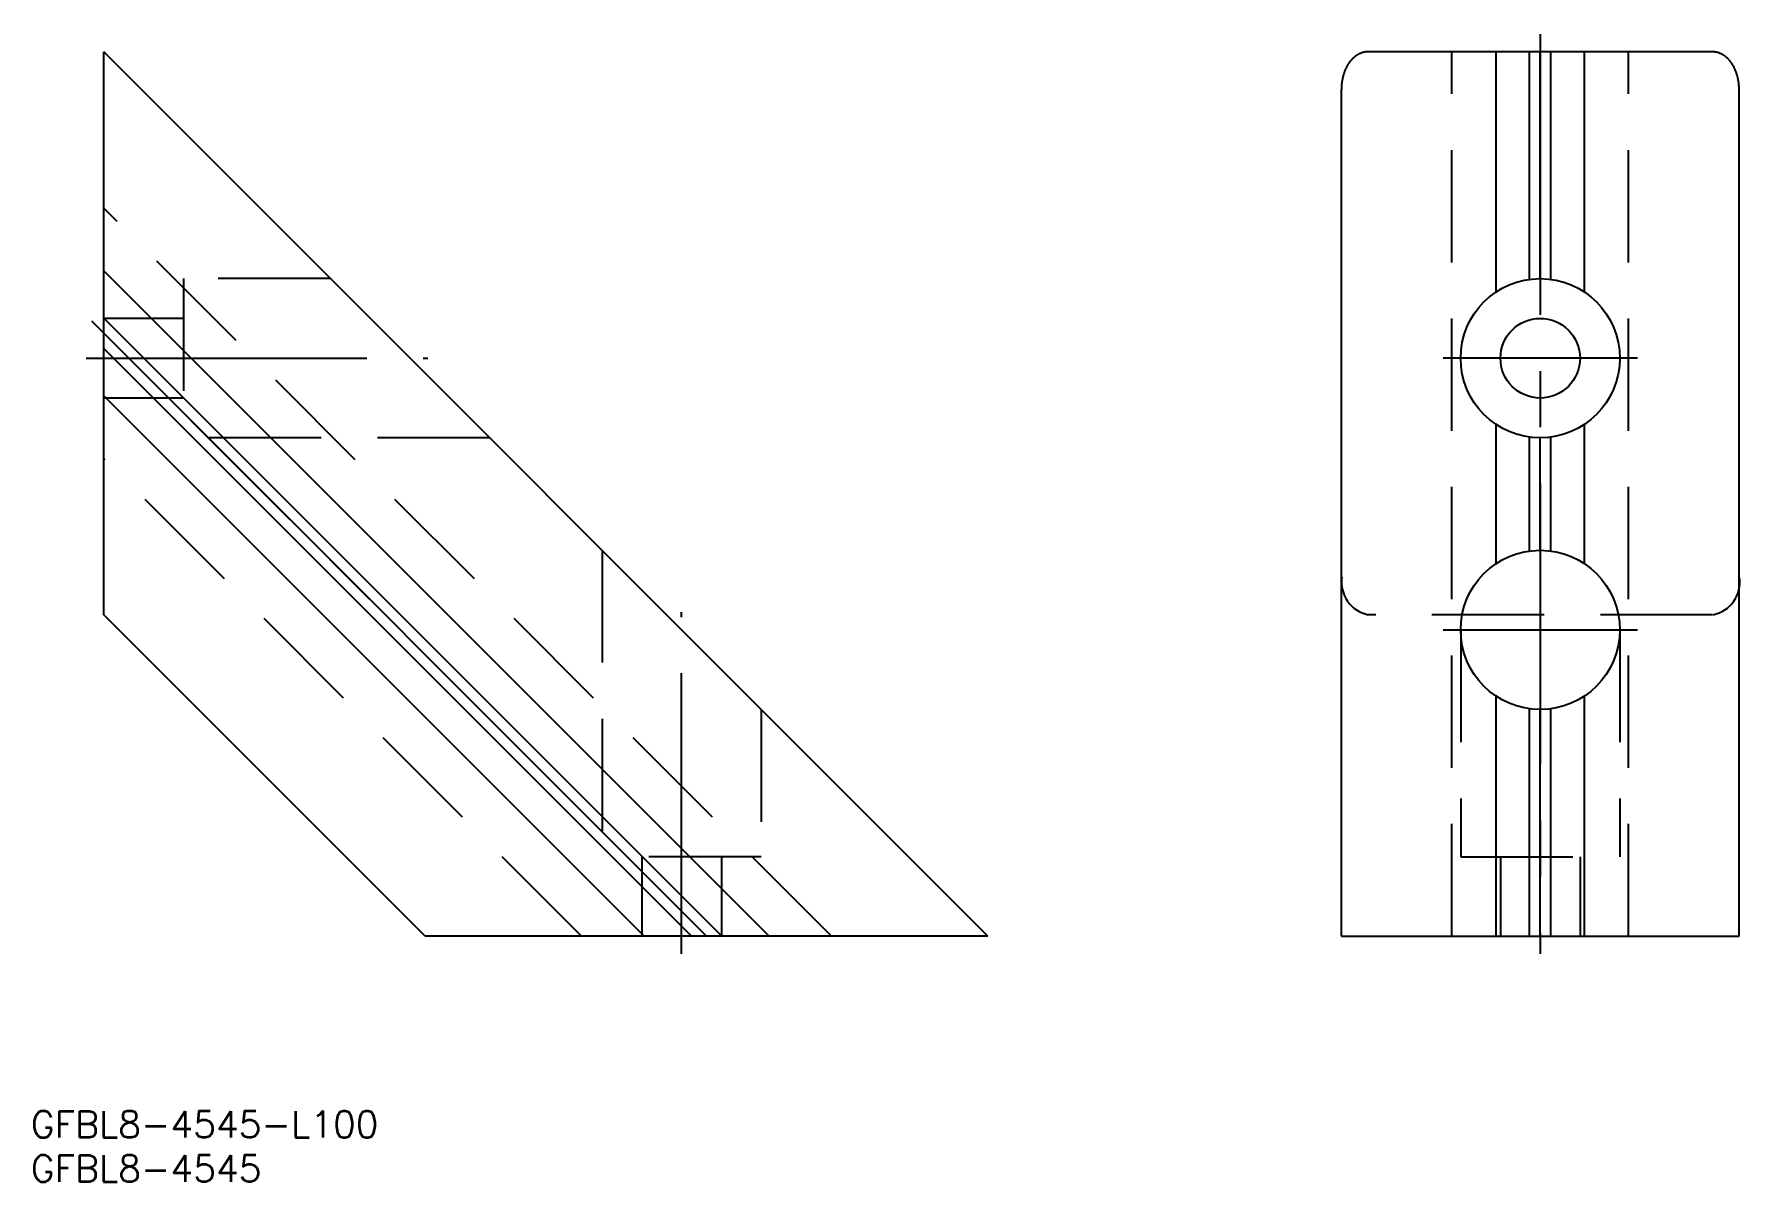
# Model space of a CAD drawing. Extents: x -44 to 149, y -28 to 102.
import ezdxf

# ---------------------------------------------------------------- set-up
doc = ezdxf.new("R2010")
doc.units = 0
doc.linetypes.add('CENTER', pattern=[50.8, 31.75, -6.35, 6.35, -6.35])
doc.linetypes.add('DASHED', pattern=[19.05, 12.7, -6.35])
doc.layers.get('0').update_dxf_attribs({"linetype": 'CONTINUOUS'})
doc.layers.add('CENTER', color=1, linetype='CONTINUOUS')
doc.styles.get("Standard").update_dxf_attribs({"font": 'txt.shx', "height": 3, "bigfont": 'bigfont.shx'})

# ---------------------------------------------------------------- blocks, each defined once
blk = doc.blocks.new('*U2')
at = {"color": 7, "linetype": 'CONTINUOUS'}
blk.add_text('GFBL8-4545-L100', height=3, dxfattribs=at).set_placement((-44.64, -22.76))
blk = doc.blocks.new('*U3')
at = {"color": 7, "linetype": 'CONTINUOUS'}
blk.add_text('GFBL8-4545', height=3, dxfattribs=at).set_placement((-44.64, -27.76))

msp = doc.modelspace()

# ---------------------------------------------------------------- linework, layer by layer
at = {"color": 7, "linetype": 'CONTINUOUS'}
for p, q in [((63.64, 0), (-36.36, 100)), ((-36.36, 36.36), (-36.36, 100)), ((145.64, 100), (106.64, 100)), ((121.14, 72.84), (121.14, 100)), ((124.93, 74.28), (124.93, 100)), ((126.14, 74.36), (126.14, 100)), ((127.35, 74.28), (127.35, 100)), ((131.14, 72.84), (131.14, 100)), ((103.64, 0), (103.64, 95.76)), ((148.64, 0), (148.64, 95.76)), ((38.89, 0), (-36.36, 75.25)), ((33.53, 0), (-36.36, 69.9)), ((31.82, 0), (-36.36, 68.18)), ((30.1, 0), (-36.36, 66.47)), ((24.75, 0), (-36.36, 61.11)), ((121.14, 42.12), (121.14, 57.88)), ((124.93, 43.56), (124.93, 56.44)), ((126.14, 43.64), (126.14, 56.36)), ((127.35, 43.56), (127.35, 56.44)), ((131.14, 42.12), (131.14, 57.88)), ((0, 0), (-36.36, 36.36)), ((121.14, 0), (121.14, 27.16)), ((131.14, 0), (131.14, 27.16)), ((124.93, 0), (124.93, 25.72)), ((126.14, 0), (126.14, 25.64)), ((127.35, 0), (127.35, 25.72)), ((63.64, 0), (0, 0)), ((103.64, 0), (148.64, 0))]:
    msp.add_line(p, q, dxfattribs=at)
at = {"color": 3, "linetype": 'DASHED'}
for p, q in [((116.14, 0), (116.14, 100)), ((136.14, 0), (136.14, 100)), ((45.96, 0), (-36.36, 82.32)), ((-27.36, 74.36), (-27.36, 56.36)), ((-10.72, 74.36), (-27.36, 74.36)), ((-27.36, 69.86), (-36.36, 69.86)), ((-27.36, 60.86), (-36.36, 60.86)), ((7.28, 56.36), (-27.36, 56.36)), ((17.68, 0), (-36.36, 54.04)), ((20, 43.64), (20, 9)), ((145.64, 36.36), (106.69, 36.36)), ((117.14, 34.64), (117.14, 9)), ((135.14, 34.64), (135.14, 9)), ((38, 25.64), (38, 9)), ((38, 9), (20, 9)), ((24.5, 9), (24.5, 0)), ((33.5, 9), (33.5, 0)), ((117.14, 9), (135.14, 9)), ((121.64, 9), (121.64, 0)), ((130.64, 9), (130.64, 0))]:
    msp.add_line(p, q, dxfattribs=at)
at = {"color": 7, "linetype": 'CONTINUOUS'}
for points in [[(106.64, 100, 0), (106.6, 100, 0), (106.56, 100, 0), (106.53, 100, 0), (106.49, 100, 0), (106.45, 99.99, 0), (106.42, 99.99, 0), (106.38, 99.99, 0), (106.34, 99.98, 0), (106.31, 99.98, 0), (106.27, 99.97, 0), (106.23, 99.96, 0), (106.2, 99.96, 0), (106.16, 99.95, 0), (106.13, 99.94, 0), (106.09, 99.93, 0), (106.05, 99.92, 0), (106.02, 99.91, 0), (105.98, 99.9, 0), (105.95, 99.89, 0), (105.91, 99.88, 0), (105.87, 99.86, 0), (105.84, 99.85, 0), (105.8, 99.83, 0), (105.77, 99.82, 0), (105.73, 99.8, 0), (105.7, 99.79, 0), (105.66, 99.77, 0), (105.63, 99.75, 0), (105.59, 99.74, 0), (105.56, 99.72, 0), (105.53, 99.7, 0), (105.49, 99.68, 0), (105.46, 99.66, 0), (105.42, 99.64, 0), (105.39, 99.62, 0), (105.36, 99.6, 0), (105.32, 99.57, 0), (105.29, 99.55, 0), (105.26, 99.53, 0), (105.22, 99.5, 0), (105.19, 99.48, 0), (105.16, 99.45, 0), (105.13, 99.43, 0), (105.1, 99.4, 0), (105.06, 99.37, 0), (105.03, 99.34, 0), (105, 99.32, 0), (104.97, 99.29, 0), (104.94, 99.26, 0), (104.91, 99.23, 0), (104.88, 99.2, 0), (104.85, 99.17, 0), (104.82, 99.14, 0), (104.79, 99.1, 0), (104.76, 99.07, 0), (104.74, 99.04, 0), (104.71, 99.01, 0), (104.68, 98.97, 0), (104.65, 98.94, 0), (104.62, 98.9, 0), (104.6, 98.87, 0), (104.57, 98.83, 0), (104.54, 98.8, 0), (104.52, 98.76, 0), (104.49, 98.72, 0), (104.47, 98.69, 0), (104.44, 98.65, 0), (104.42, 98.61, 0), (104.39, 98.57, 0), (104.37, 98.53, 0), (104.34, 98.49, 0), (104.32, 98.45, 0), (104.3, 98.41, 0), (104.27, 98.37, 0), (104.25, 98.33, 0), (104.23, 98.29, 0), (104.21, 98.25, 0), (104.19, 98.2, 0), (104.17, 98.16, 0), (104.14, 98.12, 0), (104.12, 98.07, 0), (104.1, 98.03, 0), (104.08, 97.99, 0), (104.07, 97.94, 0), (104.05, 97.9, 0), (104.03, 97.85, 0), (104.01, 97.81, 0), (103.99, 97.76, 0), (103.98, 97.71, 0), (103.96, 97.67, 0), (103.94, 97.62, 0), (103.93, 97.57, 0), (103.91, 97.53, 0), (103.9, 97.48, 0), (103.88, 97.43, 0), (103.87, 97.38, 0), (103.85, 97.34, 0), (103.84, 97.29, 0), (103.83, 97.24, 0), (103.81, 97.19, 0), (103.8, 97.14, 0), (103.79, 97.09, 0), (103.78, 97.04, 0), (103.77, 96.99, 0), (103.76, 96.94, 0), (103.75, 96.89, 0), (103.74, 96.84, 0), (103.73, 96.79, 0), (103.72, 96.74, 0), (103.71, 96.69, 0), (103.7, 96.64, 0), (103.7, 96.59, 0), (103.69, 96.54, 0), (103.68, 96.49, 0), (103.68, 96.43, 0), (103.67, 96.38, 0), (103.67, 96.33, 0), (103.66, 96.28, 0), (103.66, 96.23, 0), (103.65, 96.18, 0), (103.65, 96.12, 0), (103.65, 96.07, 0), (103.64, 96.02, 0), (103.64, 95.97, 0), (103.64, 95.92, 0), (103.64, 95.86, 0), (103.64, 95.81, 0), (103.64, 95.76, 0)], [(148.64, 95.76, 0), (148.64, 95.81, 0), (148.64, 95.86, 0), (148.64, 95.92, 0), (148.63, 95.97, 0), (148.63, 96.02, 0), (148.63, 96.07, 0), (148.63, 96.12, 0), (148.62, 96.18, 0), (148.62, 96.23, 0), (148.62, 96.28, 0), (148.61, 96.33, 0), (148.61, 96.38, 0), (148.6, 96.43, 0), (148.59, 96.49, 0), (148.59, 96.54, 0), (148.58, 96.59, 0), (148.57, 96.64, 0), (148.57, 96.69, 0), (148.56, 96.74, 0), (148.55, 96.79, 0), (148.54, 96.84, 0), (148.53, 96.89, 0), (148.52, 96.94, 0), (148.51, 96.99, 0), (148.5, 97.04, 0), (148.49, 97.09, 0), (148.48, 97.14, 0), (148.46, 97.19, 0), (148.45, 97.24, 0), (148.44, 97.29, 0), (148.43, 97.34, 0), (148.41, 97.38, 0), (148.4, 97.43, 0), (148.38, 97.48, 0), (148.37, 97.53, 0), (148.35, 97.57, 0), (148.34, 97.62, 0), (148.32, 97.67, 0), (148.3, 97.71, 0), (148.28, 97.76, 0), (148.27, 97.81, 0), (148.25, 97.85, 0), (148.23, 97.9, 0), (148.21, 97.94, 0), (148.19, 97.99, 0), (148.17, 98.03, 0), (148.15, 98.07, 0), (148.13, 98.12, 0), (148.11, 98.16, 0), (148.09, 98.2, 0), (148.07, 98.25, 0), (148.05, 98.29, 0), (148.03, 98.33, 0), (148, 98.37, 0), (147.98, 98.41, 0), (147.96, 98.45, 0), (147.94, 98.49, 0), (147.91, 98.53, 0), (147.89, 98.57, 0), (147.86, 98.61, 0), (147.84, 98.65, 0), (147.81, 98.69, 0), (147.79, 98.72, 0), (147.76, 98.76, 0), (147.73, 98.8, 0), (147.71, 98.83, 0), (147.68, 98.87, 0), (147.65, 98.9, 0), (147.63, 98.94, 0), (147.6, 98.97, 0), (147.57, 99.01, 0), (147.54, 99.04, 0), (147.51, 99.07, 0), (147.49, 99.1, 0), (147.46, 99.14, 0), (147.43, 99.17, 0), (147.4, 99.2, 0), (147.37, 99.23, 0), (147.34, 99.26, 0), (147.31, 99.29, 0), (147.28, 99.32, 0), (147.24, 99.34, 0), (147.21, 99.37, 0), (147.18, 99.4, 0), (147.15, 99.43, 0), (147.12, 99.45, 0), (147.09, 99.48, 0), (147.05, 99.5, 0), (147.02, 99.53, 0), (146.99, 99.55, 0), (146.96, 99.57, 0), (146.92, 99.6, 0), (146.89, 99.62, 0), (146.85, 99.64, 0), (146.82, 99.66, 0), (146.79, 99.68, 0), (146.75, 99.7, 0), (146.72, 99.72, 0), (146.68, 99.74, 0), (146.65, 99.75, 0), (146.62, 99.77, 0), (146.58, 99.79, 0), (146.54, 99.8, 0), (146.51, 99.82, 0), (146.47, 99.83, 0), (146.44, 99.85, 0), (146.4, 99.86, 0), (146.37, 99.88, 0), (146.33, 99.89, 0), (146.3, 99.9, 0), (146.26, 99.91, 0), (146.22, 99.92, 0), (146.19, 99.93, 0), (146.15, 99.94, 0), (146.12, 99.95, 0), (146.08, 99.96, 0), (146.04, 99.96, 0), (146.01, 99.97, 0), (145.97, 99.98, 0), (145.93, 99.98, 0), (145.9, 99.99, 0), (145.86, 99.99, 0), (145.82, 99.99, 0), (145.79, 100, 0), (145.75, 100, 0), (145.71, 100, 0), (145.68, 100, 0), (145.64, 100, 0)]]:
    msp.add_polyline3d(points, dxfattribs=at)
for centre, radius in [((126.14, 65.36), 9), ((126.14, 65.36), 4.5), ((126.14, 34.64), 9)]:
    msp.add_circle(centre, radius, dxfattribs=at)
at = {"color": 3, "linetype": 'DASHED'}
for centre, start, end in [((107.44, 40.07), 171.9504, 258.5779), ((144.94, 40.07), 281.4221, 8.0496)]:
    msp.add_arc(centre, 3.79, start, end, dxfattribs=at)
at = {"layer": 'CENTER', "color": 1, "linetype": 'CENTER'}
for p, q in [((126.14, 102), (126.14, -2)), ((-37.78, 69.59), (33.23, -1.41)), ((-38.36, 65.36), (0.28, 65.36)), ((137.14, 65.36), (115.14, 65.36)), ((29, -2), (29, 36.64)), ((115.14, 34.64), (137.14, 34.64))]:
    msp.add_line(p, q, dxfattribs=at)

# ---------------------------------------------------------------- block references
at = {"color": 7, "linetype": 'CONTINUOUS'}
for name in ['*U2', '*U3']:
    msp.add_blockref(name, (0, 0), dxfattribs=at)

doc.saveas('drawing.dxf')
